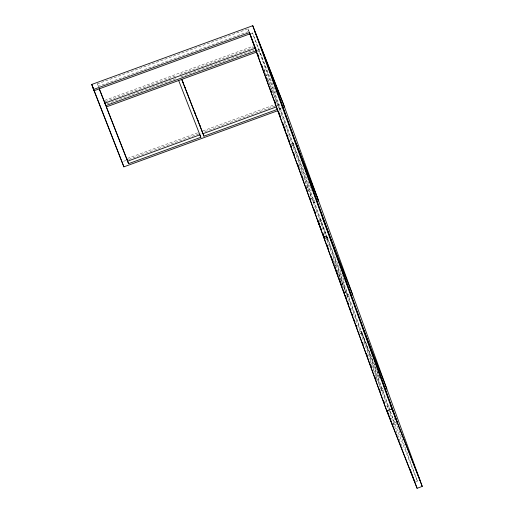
<?xml version="1.0" encoding="UTF-8"?>
<svg xmlns="http://www.w3.org/2000/svg" width="514" height="514" viewBox="0 0 514 514"><rect width="100%" height="100%" fill="white"/><g stroke="black" fill="none" stroke-linecap="round" stroke-linejoin="round"><path stroke-width="0.39" stroke-dasharray="2.57 1.93" d="M248.256 31.65L98.328 86.352L97.416 83.853L248.101 28.874L249.239 31.791M249.913 33.873L254.43 32.228M104.747 100.346L253.164 46.196M105.248 101.637L176.79 75.539M179.887 74.408L253.672 47.487M106.912 103.867L151.341 87.65M152.093 87.38L176.193 78.584M180.793 76.907L253.826 50.256M257.135 50.411L260.36 49.235M257.636 51.702L259.576 50.995L276.256 93.567M127.491 158.402L197.53 132.85M202.889 130.897L275.915 104.246M123.585 161.3L125.846 160.477M128.853 159.379L201.083 133.03M204.842 131.655L276.32 105.576M277.072 105.299L280.085 104.201M279.237 108.698L281.82 107.76M291.22 144.203L294.451 143.027M291.766 145.706L294.991 144.524M312.82 201.205L314.754 200.499M315.3 201.996L313.367 202.702L303.999 178.801M327.283 237.5L259.069 49.704L252.496 32.935L320.209 219.439L322.143 218.733M319.464 221.412L322.04 220.467M324.842 236.915L326.782 236.209M325.349 238.207L328.574 237.031M325.388 238.419L328.613 237.243M325.895 239.71L329.121 238.528M348.884 294.503L346.95 295.209L338.463 273.544M349.43 296L347.496 296.707L338.713 274.303M359.479 332.211L361.413 331.504L379.852 378.561M360.018 333.714L363.25 332.532M381.08 389.214L383.014 388.507M383.56 390.004L381.619 390.711L368.744 357.847M386.734 406.715L389.316 405.771M393.306 423.485L395.889 422.54M392.523 425.245L396.397 423.832M415.415 481.772L418.64 480.596M293.16 143.496L311.555 190.559M263.958 69.345L266.888 76.811M268.057 79.798L277.425 103.7L402.443 448.054M263.99 69.602L279.744 109.99M320.209 219.439L345.1 283.066M299.315 166.851L302.579 175.062M361.959 333.008L379.814 378.567M337.287 270.557L338.167 272.799M389.74 410.615L320.749 220.943M390.023 411.348L394.598 423.016M97.416 83.853L98.559 86.77M394.341 417.689L417.349 481.065L395.105 424.307L327.322 237.712M248.101 28.874L249.007 31.373M335.828 266.824L333.483 260.849L335.783 266.83"/><path stroke-width="0.77" d="M91.749 84.444L252.759 25.7L283.092 103.102L422.251 486.417L417.085 488.3L386.753 410.898L249.406 32.581L93.561 89.449L91.749 84.444L123.9 166.851L277.483 110.812M104.901 103.121L255.58 48.143L256.261 50.019M256.486 50.648L105.807 105.621L104.445 101.875M106.308 106.912L256.994 51.933M106.282 106.655L127.652 161.178L199.94 134.797L200.852 137.302L128.558 163.677L99.234 88.851M181.673 79.143L203.043 133.672L276.821 106.751M181.705 79.407L203.949 136.171L277.733 109.251M282.462 107.522L284.403 106.816L262.153 50.051L397.688 423.363L419.932 480.127M316.592 201.527L318.532 200.82L296.282 144.055M350.721 295.531L352.655 294.824L322.792 218.501M385.494 389.297L386.785 388.828L363.996 330.566M386.753 410.898L391.919 409.009L422.251 486.417M255.079 31.99L261.652 48.759L329.365 235.271M295.736 142.558L317.986 199.316M249.406 32.581L255.631 48.457M390.608 405.302L397.181 422.071L329.904 236.768M317.626 220.384L321.629 230.593M322.766 233.51L324.199 237.153L322.831 233.395M318.172 221.881L321.597 230.632M322.741 233.549L324.173 237.198M414.766 482.01L385.442 407.184L249.913 33.873L94.068 90.734L92.257 85.735M182.521 81.128L183.106 82.619M184.571 86.358L185.156 87.849M187.205 93.079L187.79 94.57M189.255 98.309L189.839 99.8M194.819 112.495L195.404 113.992M197.453 119.216L198.038 120.713M199.496 124.446L200.087 125.943M178.576 80.274L200.852 137.302M99.183 88.543L105.081 103.404M93.561 89.449L123.9 166.851M252.759 25.7L391.919 409.009M410.249 469.462L411.071 471.724M411.206 472.199L417.085 488.3M257.54 53.437L258.902 57.202M261.632 64.719L263.039 68.696M266.316 77.717L267.132 79.978M270.409 88.999L271.777 92.758M274.508 100.281L275.87 104.04M278.601 111.564L280.515 116.826M282.7 122.84L284.608 128.108M284.84 128.648L285.662 130.903M286.793 134.122L288.155 137.88M288.939 139.93L289.755 142.185M290.885 145.404L291.708 147.659M293.578 152.709L294.393 154.965M297.67 163.992L298.493 166.247M301.769 175.268L303.132 179.033M305.862 186.55L307.231 190.308M309.961 197.832L310.822 200.306M314.093 209.326L315.461 213.085M318.192 220.609L319.554 224.367M326.93 244.677L328.298 248.448M331.035 255.978L332.944 261.253M335.134 267.28L337.049 272.548M337.261 273.037L338.084 275.292M339.234 278.575L341.148 283.85M341.36 284.313L342.176 286.574M343.339 289.877L344.708 293.642M345.453 295.595L346.815 299.354M347.438 301.172L348.807 304.943M350.092 308.381L350.914 310.636M352.09 313.977L352.912 316.238M354.191 319.663L355.007 321.918M356.189 325.278L357.012 327.54M362.389 342.247L363.212 344.509M366.501 353.568L367.317 355.829M370.607 364.882L371.429 367.15M374.719 376.203L376.087 379.974M379.371 389.027L380.193 391.295M383.483 400.348L384.305 402.61M387.588 411.663L388.963 415.434M389.509 416.944L392.523 425.245M202.131 131.166L202.587 132.419M203.043 133.672L203.949 136.171M126.971 159.301L127.421 160.554M127.652 161.178L128.558 163.677"/></g></svg>
